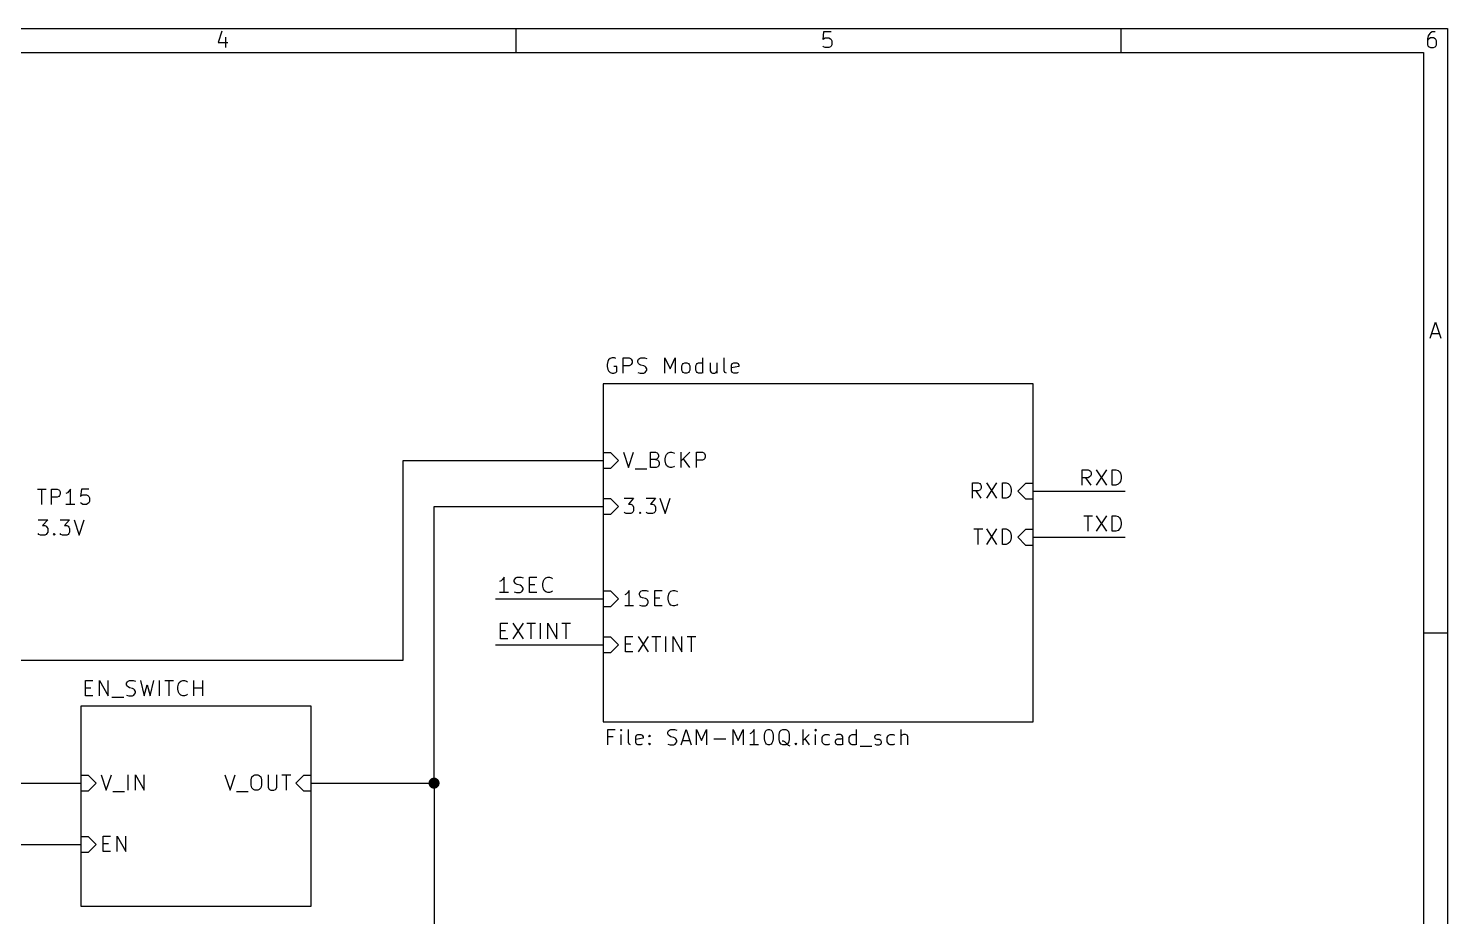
# Model space of a CAD drawing. Extents: x 0.4 to 11.3, y -7.9 to -0.4.
# Drawn here: x 6.68 to 11.299, y -3.284 to -0.394 of the extents above; entities that cross this region are included whole.
import ezdxf

# ---------------------------------------------------------------- set-up
doc = ezdxf.new("R2010")
doc.units = 0
doc.header["$MEASUREMENT"] = 0
for name, color, linetype in [('BROWN2', 54, 'CONTINUOUS'), ('CYAN2', 4, 'CONTINUOUS'), ('GRAY1', 251, 'CONTINUOUS'), ('GREEN3', 91, 'CONTINUOUS'), ('LYELLOW', 51, 'CONTINUOUS'), ('RED2', 1, 'CONTINUOUS')]:
    doc.layers.add(name, color=color, linetype=linetype)

msp = doc.modelspace()

# ---------------------------------------------------------------- linework, layer by layer
at = {"layer": 'BROWN2', "linetype": 'CONTINUOUS'}
for p, q in [((8.566, -2.7251), (8.566, -2.6751)), ((8.566, -2.6751), (8.5898, -2.6751)), ((8.6089, -2.6751), (8.6065, -2.6774)), ((8.6065, -2.6774), (8.6089, -2.6798)), ((8.6113, -2.6774), (8.6089, -2.6751)), ((8.6089, -2.6751), (8.6089, -2.6798)), ((8.6089, -2.6798), (8.6113, -2.6774)), ((8.6327, -2.7179), (8.6327, -2.6751)), ((8.7636, -2.6798), (8.766, -2.6774)), ((8.766, -2.6774), (8.7708, -2.6751)), ((8.7708, -2.6751), (8.7827, -2.6751)), ((8.7827, -2.6751), (8.7898, -2.6774)), ((8.8041, -2.7251), (8.8208, -2.6751)), ((8.8208, -2.6751), (8.8374, -2.7251)), ((8.8541, -2.7251), (8.8541, -2.6751)), ((8.8541, -2.6751), (8.8708, -2.7108)), ((8.8708, -2.7108), (8.8874, -2.6751)), ((8.8874, -2.6751), (8.8874, -2.7251)), ((8.9732, -2.7251), (8.9732, -2.6751)), ((8.9732, -2.6751), (8.9898, -2.7108)), ((8.9898, -2.7108), (9.0065, -2.6751)), ((9.0065, -2.6751), (9.0065, -2.7251)), ((9.0422, -2.6751), (9.0374, -2.6822)), ((9.0422, -2.7251), (9.0422, -2.6751)), ((9.0803, -2.6798), (9.0827, -2.6774)), ((9.0827, -2.6774), (9.0874, -2.6751)), ((9.0874, -2.6751), (9.0922, -2.6751)), ((9.0922, -2.6751), (9.097, -2.6774)), ((9.097, -2.6774), (9.0993, -2.6798)), ((9.1255, -2.6822), (9.1303, -2.6774)), ((9.1303, -2.6774), (9.1351, -2.6751)), ((9.1351, -2.6751), (9.1446, -2.6751)), ((9.1446, -2.6751), (9.1493, -2.6774)), ((9.1493, -2.6774), (9.1541, -2.6822)), ((9.2017, -2.7251), (9.2017, -2.6751)), ((9.2422, -2.6751), (9.2398, -2.6774)), ((9.2398, -2.6774), (9.2422, -2.6798)), ((9.2446, -2.6774), (9.2422, -2.6751)), ((9.2422, -2.6751), (9.2422, -2.6798)), ((9.2422, -2.6798), (9.2446, -2.6774)), ((9.3755, -2.7251), (9.3755, -2.6751)), ((9.5208, -2.7251), (9.5208, -2.6751)), ((8.5827, -2.6989), (8.566, -2.6989)), ((8.6089, -2.7251), (8.6089, -2.6917)), ((8.6351, -2.7227), (8.6327, -2.7179)), ((8.6398, -2.7251), (8.6351, -2.7227)), ((8.6565, -2.6989), (8.6589, -2.6941)), ((8.6565, -2.7179), (8.6565, -2.6989)), ((8.6803, -2.7036), (8.6565, -2.7084)), ((8.6589, -2.7227), (8.6565, -2.7179)), ((8.6589, -2.6941), (8.6636, -2.6917)), ((8.6636, -2.7251), (8.6589, -2.7227)), ((8.6636, -2.6917), (8.6732, -2.6917)), ((8.6732, -2.7251), (8.6636, -2.7251)), ((8.6732, -2.6917), (8.6779, -2.6941)), ((8.6779, -2.7227), (8.6732, -2.7251)), ((8.6779, -2.6941), (8.6803, -2.6989)), ((8.6803, -2.6989), (8.6803, -2.7036)), ((8.6994, -2.6965), (8.7017, -2.6941)), ((8.7017, -2.6989), (8.6994, -2.6965)), ((8.6994, -2.7227), (8.7017, -2.7203)), ((8.7017, -2.7251), (8.6994, -2.7227)), ((8.7017, -2.6941), (8.7041, -2.6965)), ((8.7017, -2.6941), (8.7017, -2.6989)), ((8.7041, -2.6965), (8.7017, -2.6989)), ((8.7017, -2.7203), (8.7041, -2.7227)), ((8.7017, -2.7203), (8.7017, -2.7251)), ((8.7041, -2.7227), (8.7017, -2.7251)), ((8.7613, -2.6846), (8.7636, -2.6798)), ((8.7613, -2.6894), (8.7613, -2.6846)), ((8.7636, -2.6941), (8.7613, -2.6894)), ((8.7613, -2.7227), (8.7684, -2.7251)), ((8.766, -2.6965), (8.7636, -2.6941)), ((8.7708, -2.6989), (8.766, -2.6965)), ((8.7684, -2.7251), (8.7803, -2.7251)), ((8.7803, -2.7013), (8.7708, -2.6989)), ((8.7851, -2.7036), (8.7803, -2.7013)), ((8.7803, -2.7251), (8.7851, -2.7227)), ((8.7874, -2.706), (8.7851, -2.7036)), ((8.7851, -2.7227), (8.7874, -2.7203)), ((8.7898, -2.7108), (8.7874, -2.706)), ((8.7874, -2.7203), (8.7898, -2.7155)), ((8.7898, -2.7155), (8.7898, -2.7108)), ((8.8089, -2.7108), (8.8327, -2.7108)), ((8.9113, -2.706), (8.9494, -2.706)), ((9.0327, -2.687), (9.0279, -2.6894)), ((9.0565, -2.7251), (9.0279, -2.7251)), ((9.0374, -2.6822), (9.0327, -2.687)), ((9.0755, -2.6941), (9.0779, -2.6846)), ((9.0755, -2.706), (9.0755, -2.6941)), ((9.0779, -2.7155), (9.0755, -2.706)), ((9.0779, -2.6846), (9.0803, -2.6798)), ((9.0803, -2.7203), (9.0779, -2.7155)), ((9.0827, -2.7227), (9.0803, -2.7203)), ((9.0874, -2.7251), (9.0827, -2.7227)), ((9.0922, -2.7251), (9.0874, -2.7251)), ((9.097, -2.7227), (9.0922, -2.7251)), ((9.0993, -2.7203), (9.097, -2.7227)), ((9.0993, -2.6798), (9.1017, -2.6846)), ((9.1017, -2.7155), (9.0993, -2.7203)), ((9.1017, -2.6846), (9.1041, -2.6941)), ((9.1041, -2.706), (9.1017, -2.7155)), ((9.1041, -2.6941), (9.1041, -2.706)), ((9.1232, -2.6917), (9.1255, -2.6822)), ((9.1232, -2.7084), (9.1232, -2.6917)), ((9.1255, -2.7179), (9.1232, -2.7084)), ((9.1303, -2.7227), (9.1255, -2.7179)), ((9.1351, -2.7251), (9.1303, -2.7227)), ((9.1374, -2.7132), (9.1327, -2.7132)), ((9.1446, -2.7251), (9.1351, -2.7251)), ((9.1422, -2.7155), (9.1374, -2.7132)), ((9.1493, -2.7227), (9.1422, -2.7155)), ((9.1493, -2.7227), (9.1446, -2.7251)), ((9.1541, -2.7179), (9.1493, -2.7227)), ((9.1541, -2.7274), (9.1493, -2.7227)), ((9.1541, -2.6822), (9.1565, -2.6917)), ((9.1565, -2.7084), (9.1541, -2.7179)), ((9.1565, -2.6917), (9.1565, -2.7084)), ((9.1755, -2.7227), (9.1779, -2.7203)), ((9.1779, -2.7251), (9.1755, -2.7227)), ((9.1779, -2.7203), (9.1803, -2.7227)), ((9.1779, -2.7203), (9.1779, -2.7251)), ((9.1803, -2.7227), (9.1779, -2.7251)), ((9.2208, -2.6917), (9.2017, -2.7108)), ((9.2065, -2.706), (9.2208, -2.7251)), ((9.2422, -2.7251), (9.2422, -2.6917)), ((9.2636, -2.7013), (9.266, -2.6965)), ((9.2636, -2.7155), (9.2636, -2.7013)), ((9.266, -2.7203), (9.2636, -2.7155)), ((9.266, -2.6965), (9.2684, -2.6941)), ((9.2684, -2.7227), (9.266, -2.7203)), ((9.2684, -2.6941), (9.2732, -2.6917)), ((9.2732, -2.7251), (9.2684, -2.7227)), ((9.2732, -2.6917), (9.2827, -2.6917)), ((9.2827, -2.7251), (9.2732, -2.7251)), ((9.2827, -2.6917), (9.2874, -2.6941)), ((9.2874, -2.7227), (9.2827, -2.7251)), ((9.3065, -2.7132), (9.3089, -2.7084)), ((9.3065, -2.7179), (9.3065, -2.7132)), ((9.3089, -2.7227), (9.3065, -2.7179)), ((9.3136, -2.6917), (9.3089, -2.6941)), ((9.3089, -2.7084), (9.3136, -2.706)), ((9.3136, -2.7251), (9.3089, -2.7227)), ((9.3232, -2.6917), (9.3136, -2.6917)), ((9.3136, -2.706), (9.3255, -2.706)), ((9.3255, -2.7251), (9.3136, -2.7251)), ((9.3279, -2.6941), (9.3232, -2.6917)), ((9.3255, -2.706), (9.3303, -2.7036)), ((9.3303, -2.7227), (9.3255, -2.7251)), ((9.3303, -2.6989), (9.3279, -2.6941)), ((9.3303, -2.7251), (9.3303, -2.6989)), ((9.3517, -2.7013), (9.3541, -2.6965)), ((9.3517, -2.7155), (9.3517, -2.7013)), ((9.3541, -2.7203), (9.3517, -2.7155)), ((9.3541, -2.6965), (9.3565, -2.6941)), ((9.3565, -2.7227), (9.3541, -2.7203)), ((9.3565, -2.6941), (9.3613, -2.6917)), ((9.3613, -2.7251), (9.3565, -2.7227)), ((9.3613, -2.6917), (9.3708, -2.6917)), ((9.3708, -2.7251), (9.3613, -2.7251)), ((9.3708, -2.6917), (9.3755, -2.6941)), ((9.3755, -2.7227), (9.3708, -2.7251)), ((9.4351, -2.6989), (9.4374, -2.6941)), ((9.4351, -2.7013), (9.4351, -2.6989)), ((9.4374, -2.706), (9.4351, -2.7013)), ((9.4351, -2.7227), (9.4398, -2.7251)), ((9.4374, -2.6941), (9.4422, -2.6917)), ((9.4422, -2.7084), (9.4374, -2.706)), ((9.4398, -2.7251), (9.4493, -2.7251)), ((9.4422, -2.6917), (9.4493, -2.6917)), ((9.4493, -2.7084), (9.4422, -2.7084)), ((9.4493, -2.6917), (9.4541, -2.6941)), ((9.4541, -2.7108), (9.4493, -2.7084)), ((9.4493, -2.7251), (9.4541, -2.7227)), ((9.4565, -2.7155), (9.4541, -2.7108)), ((9.4541, -2.7227), (9.4565, -2.7179)), ((9.4565, -2.7179), (9.4565, -2.7155)), ((9.4755, -2.7013), (9.4779, -2.6965)), ((9.4755, -2.7155), (9.4755, -2.7013)), ((9.4779, -2.7203), (9.4755, -2.7155)), ((9.4779, -2.6965), (9.4803, -2.6941)), ((9.4803, -2.7227), (9.4779, -2.7203)), ((9.4803, -2.6941), (9.4851, -2.6917)), ((9.4851, -2.7251), (9.4803, -2.7227)), ((9.4851, -2.6917), (9.4946, -2.6917)), ((9.4946, -2.7251), (9.4851, -2.7251)), ((9.4946, -2.6917), (9.4993, -2.6941)), ((9.4993, -2.7227), (9.4946, -2.7251)), ((9.5232, -2.6941), (9.5208, -2.6965)), ((9.5279, -2.6917), (9.5232, -2.6941)), ((9.5351, -2.6917), (9.5279, -2.6917)), ((9.5398, -2.6941), (9.5351, -2.6917)), ((9.5422, -2.6989), (9.5398, -2.6941)), ((9.5422, -2.7251), (9.5422, -2.6989)), ((9.1589, -2.7298), (9.1541, -2.7274)), ((9.3874, -2.7298), (9.4255, -2.7298))]:
    msp.add_line(p, q, dxfattribs=at)
at = {"layer": 'CYAN2', "linetype": 'CONTINUOUS'}
for p, q in [((8.566, -1.4774), (8.5636, -1.487)), ((8.5684, -1.4727), (8.566, -1.4774)), ((8.5732, -1.4679), (8.5684, -1.4727)), ((8.5803, -1.4655), (8.5732, -1.4679)), ((8.5874, -1.4655), (8.5803, -1.4655)), ((8.5922, -1.4679), (8.5874, -1.4655)), ((8.616, -1.5155), (8.616, -1.4655)), ((8.616, -1.4655), (8.6351, -1.4655)), ((8.6351, -1.4655), (8.6398, -1.4679)), ((8.6398, -1.4679), (8.6422, -1.4703)), ((8.6422, -1.4703), (8.6446, -1.4751)), ((8.6446, -1.4751), (8.6446, -1.4822)), ((8.6636, -1.4751), (8.666, -1.4703)), ((8.6636, -1.4798), (8.6636, -1.4751)), ((8.666, -1.4703), (8.6684, -1.4679)), ((8.6684, -1.4679), (8.6732, -1.4655)), ((8.6732, -1.4655), (8.6851, -1.4655)), ((8.6851, -1.4655), (8.6922, -1.4679)), ((8.7517, -1.5155), (8.7517, -1.4655)), ((8.7517, -1.4655), (8.7684, -1.5013)), ((8.7684, -1.5013), (8.7851, -1.4655)), ((8.7851, -1.4655), (8.7851, -1.5155)), ((8.8755, -1.5155), (8.8755, -1.4655)), ((8.9446, -1.5084), (8.9446, -1.4655)), ((8.5636, -1.487), (8.5636, -1.4941)), ((8.5636, -1.4941), (8.566, -1.5036)), ((8.566, -1.5036), (8.5684, -1.5084)), ((8.5684, -1.5084), (8.5732, -1.5132)), ((8.5732, -1.5132), (8.5803, -1.5155)), ((8.5803, -1.5155), (8.5851, -1.5155)), ((8.5946, -1.4941), (8.5851, -1.4941)), ((8.5851, -1.5155), (8.5922, -1.5132)), ((8.5922, -1.5132), (8.5946, -1.5108)), ((8.5946, -1.5108), (8.5946, -1.4941)), ((8.6351, -1.4917), (8.616, -1.4917)), ((8.6398, -1.4893), (8.6351, -1.4917)), ((8.6422, -1.487), (8.6398, -1.4893)), ((8.6446, -1.4822), (8.6422, -1.487)), ((8.666, -1.4846), (8.6636, -1.4798)), ((8.6636, -1.5132), (8.6708, -1.5155)), ((8.6684, -1.487), (8.666, -1.4846)), ((8.6732, -1.4893), (8.6684, -1.487)), ((8.6708, -1.5155), (8.6827, -1.5155)), ((8.6827, -1.4917), (8.6732, -1.4893)), ((8.6874, -1.4941), (8.6827, -1.4917)), ((8.6827, -1.5155), (8.6874, -1.5132)), ((8.6898, -1.4965), (8.6874, -1.4941)), ((8.6874, -1.5132), (8.6898, -1.5108)), ((8.6922, -1.5013), (8.6898, -1.4965)), ((8.6898, -1.5108), (8.6922, -1.506)), ((8.6922, -1.506), (8.6922, -1.5013)), ((8.8065, -1.4917), (8.8089, -1.487)), ((8.8065, -1.506), (8.8065, -1.4917)), ((8.8089, -1.5108), (8.8065, -1.506)), ((8.8089, -1.487), (8.8112, -1.4846)), ((8.8112, -1.5132), (8.8089, -1.5108)), ((8.8112, -1.4846), (8.816, -1.4822)), ((8.816, -1.5155), (8.8112, -1.5132)), ((8.816, -1.4822), (8.8232, -1.4822)), ((8.8232, -1.5155), (8.816, -1.5155)), ((8.8232, -1.4822), (8.8279, -1.4846)), ((8.8279, -1.5132), (8.8232, -1.5155)), ((8.8279, -1.4846), (8.8303, -1.487)), ((8.8303, -1.5108), (8.8279, -1.5132)), ((8.8303, -1.487), (8.8327, -1.4917)), ((8.8327, -1.506), (8.8303, -1.5108)), ((8.8327, -1.4917), (8.8327, -1.506)), ((8.8517, -1.4917), (8.8541, -1.487)), ((8.8517, -1.506), (8.8517, -1.4917)), ((8.8541, -1.5108), (8.8517, -1.506)), ((8.8541, -1.487), (8.8565, -1.4846)), ((8.8565, -1.5132), (8.8541, -1.5108)), ((8.8565, -1.4846), (8.8612, -1.4822)), ((8.8612, -1.5155), (8.8565, -1.5132)), ((8.8612, -1.4822), (8.8708, -1.4822)), ((8.8708, -1.5155), (8.8612, -1.5155)), ((8.8708, -1.4822), (8.8755, -1.4846)), ((8.8755, -1.5132), (8.8708, -1.5155)), ((8.8993, -1.4822), (8.8993, -1.5084)), ((8.8993, -1.5084), (8.9017, -1.5132)), ((8.9017, -1.5132), (8.9065, -1.5155)), ((8.9065, -1.5155), (8.9136, -1.5155)), ((8.9136, -1.5155), (8.9184, -1.5132)), ((8.9184, -1.5132), (8.9208, -1.5108)), ((8.9208, -1.4822), (8.9208, -1.5155)), ((8.947, -1.5132), (8.9446, -1.5084)), ((8.9517, -1.5155), (8.947, -1.5132)), ((8.9684, -1.4893), (8.9708, -1.4846)), ((8.9684, -1.5084), (8.9684, -1.4893)), ((8.9922, -1.4941), (8.9684, -1.4989)), ((8.9708, -1.5132), (8.9684, -1.5084)), ((8.9708, -1.4846), (8.9755, -1.4822)), ((8.9755, -1.5155), (8.9708, -1.5132)), ((8.9755, -1.4822), (8.9851, -1.4822)), ((8.9851, -1.5155), (8.9755, -1.5155)), ((8.9851, -1.4822), (8.9898, -1.4846)), ((8.9898, -1.5132), (8.9851, -1.5155)), ((8.9898, -1.4846), (8.9922, -1.4893)), ((8.9922, -1.4893), (8.9922, -1.4941)), ((8.575, -1.775), (8.55, -1.775)), ((8.55, -1.775), (8.55, -1.825)), ((8.6, -1.8), (8.575, -1.775)), ((8.575, -1.825), (8.6, -1.8)), ((8.6164, -1.7728), (8.633, -1.8228)), ((8.633, -1.8228), (8.6497, -1.7728)), ((8.7045, -1.8228), (8.7045, -1.7728)), ((8.7045, -1.7728), (8.7211, -1.7728)), ((8.7211, -1.7966), (8.7045, -1.7966)), ((8.7211, -1.7728), (8.7259, -1.7752)), ((8.7259, -1.7942), (8.7211, -1.7966)), ((8.7211, -1.7966), (8.7283, -1.799)), ((8.7259, -1.7752), (8.7283, -1.7776)), ((8.7283, -1.7919), (8.7259, -1.7942)), ((8.7283, -1.7776), (8.7307, -1.7823)), ((8.7307, -1.7871), (8.7283, -1.7919)), ((8.7283, -1.799), (8.7307, -1.8014)), ((8.7307, -1.7823), (8.7307, -1.7871)), ((8.7307, -1.8014), (8.733, -1.8061)), ((8.7521, -1.7942), (8.7545, -1.7847)), ((8.7521, -1.8014), (8.7521, -1.7942)), ((8.7545, -1.8109), (8.7521, -1.8014)), ((8.7545, -1.7847), (8.7568, -1.7799)), ((8.7568, -1.7799), (8.7616, -1.7752)), ((8.7616, -1.7752), (8.7688, -1.7728)), ((8.7688, -1.7728), (8.7735, -1.7728)), ((8.7735, -1.7728), (8.7807, -1.7752)), ((8.7807, -1.7752), (8.783, -1.7776)), ((8.8045, -1.8228), (8.8045, -1.7728)), ((8.833, -1.7728), (8.8045, -1.8014)), ((8.833, -1.8228), (8.8116, -1.7942)), ((8.8545, -1.8228), (8.8545, -1.7728)), ((8.8545, -1.7728), (8.8735, -1.7728)), ((8.8735, -1.799), (8.8545, -1.799)), ((8.8735, -1.7728), (8.8783, -1.7752)), ((8.8783, -1.7966), (8.8735, -1.799)), ((8.8783, -1.7752), (8.8807, -1.7776)), ((8.8807, -1.7942), (8.8783, -1.7966)), ((8.8807, -1.7776), (8.883, -1.7823)), ((8.883, -1.7895), (8.8807, -1.7942)), ((8.883, -1.7823), (8.883, -1.7895)), ((8.55, -1.825), (8.575, -1.825)), ((8.6545, -1.8276), (8.6926, -1.8276)), ((8.7235, -1.8228), (8.7045, -1.8228)), ((8.7283, -1.8204), (8.7235, -1.8228)), ((8.7307, -1.818), (8.7283, -1.8204)), ((8.733, -1.8133), (8.7307, -1.818)), ((8.733, -1.8061), (8.733, -1.8133)), ((8.7568, -1.8157), (8.7545, -1.8109)), ((8.7616, -1.8204), (8.7568, -1.8157)), ((8.7688, -1.8228), (8.7616, -1.8204)), ((8.7735, -1.8228), (8.7688, -1.8228)), ((8.7807, -1.8204), (8.7735, -1.8228)), ((8.783, -1.818), (8.7807, -1.8204)), ((6.7091, -1.8928), (6.7377, -1.8928)), ((6.7234, -1.9428), (6.7234, -1.8928)), ((6.7544, -1.9428), (6.7544, -1.8928)), ((6.7544, -1.8928), (6.7734, -1.8928)), ((6.7734, -1.8928), (6.7782, -1.8952)), ((6.8163, -1.8928), (6.8115, -1.8999)), ((6.8163, -1.9428), (6.8163, -1.8928)), ((6.852, -1.8928), (6.8496, -1.9166)), ((6.8758, -1.8928), (6.852, -1.8928)), ((9.7527, -1.9228), (9.7527, -1.8728)), ((9.7527, -1.8728), (9.7717, -1.8728)), ((9.7717, -1.8728), (9.7765, -1.8752)), ((9.7765, -1.8752), (9.7789, -1.8776)), ((9.7789, -1.8776), (9.7812, -1.8823)), ((9.7812, -1.8895), (9.7789, -1.8942)), ((9.7812, -1.8823), (9.7812, -1.8895)), ((9.7979, -1.8728), (9.8312, -1.9228)), ((9.8312, -1.8728), (9.7979, -1.9228)), ((9.8503, -1.9228), (9.8503, -1.8728)), ((9.8503, -1.8728), (9.8622, -1.8728)), ((9.8622, -1.8728), (9.8693, -1.8752)), ((9.8693, -1.8752), (9.8741, -1.8799)), ((9.8741, -1.8799), (9.8765, -1.8847)), ((9.8765, -1.8847), (9.8789, -1.8942)), ((9.925, -1.875), (9.9, -1.9)), ((9.95, -1.875), (9.925, -1.875)), ((9.95, -1.925), (9.95, -1.875)), ((6.7734, -1.919), (6.7544, -1.919)), ((6.7782, -1.9166), (6.7734, -1.919)), ((6.7782, -1.8952), (6.7806, -1.8976)), ((6.7806, -1.9142), (6.7782, -1.9166)), ((6.7806, -1.8976), (6.7829, -1.9023)), ((6.7829, -1.9095), (6.7806, -1.9142)), ((6.7829, -1.9023), (6.7829, -1.9095)), ((6.8068, -1.9047), (6.802, -1.9071)), ((6.8115, -1.8999), (6.8068, -1.9047)), ((6.8496, -1.9166), (6.852, -1.9142)), ((6.852, -1.9404), (6.8496, -1.938)), ((6.852, -1.9142), (6.8568, -1.9118)), ((6.8568, -1.9118), (6.8687, -1.9118)), ((6.8687, -1.9118), (6.8734, -1.9142)), ((6.8734, -1.9142), (6.8758, -1.9166)), ((6.8758, -1.938), (6.8734, -1.9404)), ((6.8758, -1.9166), (6.8782, -1.9214)), ((6.8782, -1.9333), (6.8758, -1.938)), ((6.8782, -1.9214), (6.8782, -1.9333)), ((8.575, -1.925), (8.55, -1.925)), ((8.55, -1.925), (8.55, -1.975)), ((8.6, -1.95), (8.575, -1.925)), ((8.6188, -1.9228), (8.6497, -1.9228)), ((8.6497, -1.9228), (8.633, -1.9419)), ((8.6902, -1.9228), (8.7211, -1.9228)), ((8.7211, -1.9228), (8.7045, -1.9419)), ((8.7354, -1.9228), (8.7521, -1.9728)), ((8.7521, -1.9728), (8.7688, -1.9228)), ((9.7717, -1.899), (9.7527, -1.899)), ((9.7812, -1.9228), (9.7646, -1.899)), ((9.7765, -1.8966), (9.7717, -1.899)), ((9.7789, -1.8942), (9.7765, -1.8966)), ((9.8622, -1.9228), (9.8503, -1.9228)), ((9.8693, -1.9204), (9.8622, -1.9228)), ((9.8741, -1.9157), (9.8693, -1.9204)), ((9.8765, -1.9109), (9.8741, -1.9157)), ((9.8789, -1.9014), (9.8765, -1.9109)), ((9.8789, -1.8942), (9.8789, -1.9014)), ((9.9, -1.9), (9.925, -1.925)), ((9.925, -1.925), (9.95, -1.925)), ((6.8306, -1.9428), (6.802, -1.9428)), ((6.8568, -1.9428), (6.852, -1.9404)), ((6.8687, -1.9428), (6.8568, -1.9428)), ((6.8734, -1.9404), (6.8687, -1.9428)), ((8.55, -1.975), (8.575, -1.975)), ((8.575, -1.975), (8.6, -1.95)), ((8.6211, -1.9704), (8.6188, -1.968)), ((8.6259, -1.9728), (8.6211, -1.9704)), ((8.6402, -1.9728), (8.6259, -1.9728)), ((8.633, -1.9419), (8.6402, -1.9419)), ((8.6402, -1.9419), (8.6449, -1.9442)), ((8.6449, -1.9704), (8.6402, -1.9728)), ((8.6449, -1.9442), (8.6473, -1.9466)), ((8.6473, -1.968), (8.6449, -1.9704)), ((8.6473, -1.9466), (8.6497, -1.9514)), ((8.6497, -1.9633), (8.6473, -1.968)), ((8.6497, -1.9514), (8.6497, -1.9633)), ((8.6688, -1.9704), (8.6711, -1.968)), ((8.6711, -1.9728), (8.6688, -1.9704)), ((8.6711, -1.968), (8.6735, -1.9704)), ((8.6711, -1.968), (8.6711, -1.9728)), ((8.6735, -1.9704), (8.6711, -1.9728)), ((8.6926, -1.9704), (8.6902, -1.968)), ((8.6973, -1.9728), (8.6926, -1.9704)), ((8.7116, -1.9728), (8.6973, -1.9728)), ((8.7045, -1.9419), (8.7116, -1.9419)), ((8.7116, -1.9419), (8.7164, -1.9442)), ((8.7164, -1.9704), (8.7116, -1.9728)), ((8.7164, -1.9442), (8.7188, -1.9466)), ((8.7188, -1.968), (8.7164, -1.9704)), ((8.7188, -1.9466), (8.7211, -1.9514)), ((8.7211, -1.9633), (8.7188, -1.968)), ((8.7211, -1.9514), (8.7211, -1.9633)), ((6.7115, -1.9928), (6.7425, -1.9928)), ((6.7425, -1.9928), (6.7258, -2.0118)), ((6.7258, -2.0118), (6.7329, -2.0118)), ((6.7329, -2.0118), (6.7377, -2.0142)), ((6.7377, -2.0142), (6.7401, -2.0166)), ((6.7401, -2.0166), (6.7425, -2.0214)), ((6.7425, -2.0214), (6.7425, -2.0333)), ((6.7829, -1.9928), (6.8139, -1.9928)), ((6.8139, -1.9928), (6.7972, -2.0118)), ((6.7972, -2.0118), (6.8044, -2.0118)), ((6.8044, -2.0118), (6.8091, -2.0142)), ((6.8091, -2.0142), (6.8115, -2.0166)), ((6.8115, -2.0166), (6.8139, -2.0214)), ((6.8139, -2.0214), (6.8139, -2.0333)), ((6.8282, -1.9928), (6.8449, -2.0428)), ((6.8449, -2.0428), (6.8615, -1.9928)), ((9.7574, -2.0228), (9.786, -2.0228)), ((9.7717, -2.0728), (9.7717, -2.0228)), ((9.7979, -2.0228), (9.8312, -2.0728)), ((9.8312, -2.0228), (9.7979, -2.0728)), ((9.8503, -2.0728), (9.8503, -2.0228)), ((9.8503, -2.0228), (9.8622, -2.0228)), ((9.8622, -2.0228), (9.8693, -2.0252)), ((9.8693, -2.0252), (9.8741, -2.0299)), ((9.8741, -2.0299), (9.8765, -2.0347)), ((9.925, -2.025), (9.9, -2.05)), ((9.95, -2.025), (9.925, -2.025)), ((9.95, -2.075), (9.95, -2.025)), ((6.7139, -2.0404), (6.7115, -2.038)), ((6.7187, -2.0428), (6.7139, -2.0404)), ((6.7329, -2.0428), (6.7187, -2.0428)), ((6.7377, -2.0404), (6.7329, -2.0428)), ((6.7401, -2.038), (6.7377, -2.0404)), ((6.7425, -2.0333), (6.7401, -2.038)), ((6.7615, -2.0404), (6.7639, -2.038)), ((6.7639, -2.0428), (6.7615, -2.0404)), ((6.7639, -2.038), (6.7663, -2.0404)), ((6.7639, -2.038), (6.7639, -2.0428)), ((6.7663, -2.0404), (6.7639, -2.0428)), ((6.7853, -2.0404), (6.7829, -2.038)), ((6.7901, -2.0428), (6.7853, -2.0404)), ((6.8044, -2.0428), (6.7901, -2.0428)), ((6.8091, -2.0404), (6.8044, -2.0428)), ((6.8115, -2.038), (6.8091, -2.0404)), ((6.8139, -2.0333), (6.8115, -2.038)), ((9.8622, -2.0728), (9.8503, -2.0728)), ((9.8693, -2.0704), (9.8622, -2.0728)), ((9.8741, -2.0657), (9.8693, -2.0704)), ((9.8765, -2.0609), (9.8741, -2.0657)), ((9.8765, -2.0347), (9.8789, -2.0442)), ((9.8789, -2.0514), (9.8765, -2.0609)), ((9.8789, -2.0442), (9.8789, -2.0514)), ((9.9, -2.05), (9.925, -2.075)), ((9.925, -2.075), (9.95, -2.075)), ((8.575, -2.225), (8.55, -2.225)), ((8.55, -2.225), (8.55, -2.275)), ((8.6, -2.25), (8.575, -2.225)), ((8.575, -2.275), (8.6, -2.25)), ((8.6259, -2.2347), (8.6211, -2.2371)), ((8.6307, -2.2299), (8.6259, -2.2347)), ((8.6354, -2.2228), (8.6307, -2.2299)), ((8.6354, -2.2728), (8.6354, -2.2228)), ((8.6688, -2.2323), (8.6711, -2.2276)), ((8.6688, -2.2371), (8.6688, -2.2323)), ((8.6711, -2.2419), (8.6688, -2.2371)), ((8.6711, -2.2276), (8.6735, -2.2252)), ((8.6735, -2.2442), (8.6711, -2.2419)), ((8.6735, -2.2252), (8.6783, -2.2228)), ((8.6783, -2.2466), (8.6735, -2.2442)), ((8.6783, -2.2228), (8.6902, -2.2228)), ((8.6878, -2.249), (8.6783, -2.2466)), ((8.6926, -2.2514), (8.6878, -2.249)), ((8.6902, -2.2228), (8.6973, -2.2252)), ((8.6949, -2.2538), (8.6926, -2.2514)), ((8.6973, -2.2585), (8.6949, -2.2538)), ((8.6949, -2.268), (8.6973, -2.2633)), ((8.6973, -2.2633), (8.6973, -2.2585)), ((8.7187, -2.2728), (8.7187, -2.2228)), ((8.7187, -2.2228), (8.7426, -2.2228)), ((8.7187, -2.2466), (8.7354, -2.2466)), ((8.7616, -2.2442), (8.764, -2.2347)), ((8.7616, -2.2514), (8.7616, -2.2442)), ((8.764, -2.2609), (8.7616, -2.2514)), ((8.764, -2.2347), (8.7664, -2.2299)), ((8.7664, -2.2657), (8.764, -2.2609)), ((8.7664, -2.2299), (8.7711, -2.2252)), ((8.7711, -2.2252), (8.7783, -2.2228)), ((8.7783, -2.2228), (8.783, -2.2228)), ((8.783, -2.2228), (8.7902, -2.2252)), ((8.7902, -2.2252), (8.7926, -2.2276)), ((8.55, -2.275), (8.575, -2.275)), ((8.6497, -2.2728), (8.6211, -2.2728)), ((8.6688, -2.2704), (8.6759, -2.2728)), ((8.6759, -2.2728), (8.6878, -2.2728)), ((8.6878, -2.2728), (8.6926, -2.2704)), ((8.6926, -2.2704), (8.6949, -2.268)), ((8.7426, -2.2728), (8.7187, -2.2728)), ((8.7711, -2.2704), (8.7664, -2.2657)), ((8.7783, -2.2728), (8.7711, -2.2704)), ((8.783, -2.2728), (8.7783, -2.2728)), ((8.7902, -2.2704), (8.783, -2.2728)), ((8.7926, -2.268), (8.7902, -2.2704)), ((8.575, -2.375), (8.55, -2.375)), ((8.55, -2.375), (8.55, -2.425)), ((8.6, -2.4), (8.575, -2.375)), ((8.575, -2.425), (8.6, -2.4)), ((8.6235, -2.4228), (8.6235, -2.3728)), ((8.6235, -2.3728), (8.6473, -2.3728)), ((8.6235, -2.3966), (8.6402, -2.3966)), ((8.664, -2.3728), (8.6973, -2.4228)), ((8.6973, -2.3728), (8.664, -2.4228)), ((8.7092, -2.3728), (8.7378, -2.3728)), ((8.7235, -2.4228), (8.7235, -2.3728)), ((8.7545, -2.4228), (8.7545, -2.3728)), ((8.7783, -2.4228), (8.7783, -2.3728)), ((8.7783, -2.3728), (8.8068, -2.4228)), ((8.8068, -2.4228), (8.8068, -2.3728)), ((8.8235, -2.3728), (8.8521, -2.3728)), ((8.8378, -2.4228), (8.8378, -2.3728)), ((8.55, -2.425), (8.575, -2.425)), ((8.6473, -2.4228), (8.6235, -2.4228)), ((6.866, -2.5655), (6.866, -2.5155)), ((6.866, -2.5155), (6.8898, -2.5155)), ((6.866, -2.5393), (6.8827, -2.5393)), ((6.9112, -2.5655), (6.9112, -2.5155)), ((6.9112, -2.5155), (6.9398, -2.5655)), ((6.9398, -2.5655), (6.9398, -2.5155)), ((6.9993, -2.5251), (7.0017, -2.5203)), ((6.9993, -2.5298), (6.9993, -2.5251)), ((7.0017, -2.5346), (6.9993, -2.5298)), ((7.0017, -2.5203), (7.0041, -2.5179)), ((7.0041, -2.537), (7.0017, -2.5346)), ((7.0041, -2.5179), (7.0089, -2.5155)), ((7.0089, -2.5393), (7.0041, -2.537)), ((7.0089, -2.5155), (7.0208, -2.5155)), ((7.0184, -2.5417), (7.0089, -2.5393)), ((7.0208, -2.5155), (7.0279, -2.5179)), ((7.0446, -2.5155), (7.0565, -2.5655)), ((7.0565, -2.5655), (7.066, -2.5298)), ((7.066, -2.5298), (7.0755, -2.5655)), ((7.0755, -2.5655), (7.0874, -2.5155)), ((7.1065, -2.5655), (7.1065, -2.5155)), ((7.1232, -2.5155), (7.1517, -2.5155)), ((7.1374, -2.5655), (7.1374, -2.5155)), ((7.166, -2.537), (7.1684, -2.5274)), ((7.166, -2.5441), (7.166, -2.537)), ((7.1684, -2.5274), (7.1708, -2.5227)), ((7.1708, -2.5227), (7.1755, -2.5179)), ((7.1755, -2.5179), (7.1827, -2.5155)), ((7.1827, -2.5155), (7.1874, -2.5155)), ((7.1874, -2.5155), (7.1946, -2.5179)), ((7.1946, -2.5179), (7.197, -2.5203)), ((7.2184, -2.5655), (7.2184, -2.5155)), ((7.2184, -2.5393), (7.247, -2.5393)), ((7.247, -2.5655), (7.247, -2.5155)), ((6.8898, -2.5655), (6.866, -2.5655)), ((6.9517, -2.5703), (6.9898, -2.5703)), ((6.9993, -2.5632), (7.0065, -2.5655)), ((7.0065, -2.5655), (7.0184, -2.5655)), ((7.0232, -2.5441), (7.0184, -2.5417)), ((7.0184, -2.5655), (7.0232, -2.5632)), ((7.0255, -2.5465), (7.0232, -2.5441)), ((7.0232, -2.5632), (7.0255, -2.5608)), ((7.0279, -2.5513), (7.0255, -2.5465)), ((7.0255, -2.5608), (7.0279, -2.556)), ((7.0279, -2.556), (7.0279, -2.5513)), ((7.1684, -2.5536), (7.166, -2.5441)), ((7.1708, -2.5584), (7.1684, -2.5536)), ((7.1755, -2.5632), (7.1708, -2.5584)), ((7.1827, -2.5655), (7.1755, -2.5632)), ((7.1874, -2.5655), (7.1827, -2.5655)), ((7.1946, -2.5632), (7.1874, -2.5655)), ((7.197, -2.5608), (7.1946, -2.5632)), ((6.875, -2.825), (6.85, -2.825)), ((6.85, -2.825), (6.85, -2.875)), ((6.9, -2.85), (6.875, -2.825)), ((6.875, -2.875), (6.9, -2.85)), ((6.9164, -2.8228), (6.933, -2.8728)), ((6.933, -2.8728), (6.9497, -2.8228)), ((7.0045, -2.8728), (7.0045, -2.8228)), ((7.0283, -2.8728), (7.0283, -2.8228)), ((7.0283, -2.8228), (7.0568, -2.8728)), ((7.0568, -2.8728), (7.0568, -2.8228)), ((7.3193, -2.8228), (7.336, -2.8728)), ((7.336, -2.8728), (7.3527, -2.8228)), ((7.4051, -2.8395), (7.4074, -2.8299)), ((7.4051, -2.8561), (7.4051, -2.8395)), ((7.4074, -2.8657), (7.4051, -2.8561)), ((7.4074, -2.8299), (7.4122, -2.8252)), ((7.4122, -2.8252), (7.417, -2.8228)), ((7.417, -2.8228), (7.4265, -2.8228)), ((7.4265, -2.8228), (7.4312, -2.8252)), ((7.4312, -2.8252), (7.436, -2.8299)), ((7.436, -2.8299), (7.4384, -2.8395)), ((7.4384, -2.8561), (7.436, -2.8657)), ((7.4384, -2.8395), (7.4384, -2.8561)), ((7.4598, -2.8228), (7.4598, -2.8633)), ((7.4598, -2.8633), (7.4622, -2.868)), ((7.486, -2.868), (7.4884, -2.8633)), ((7.4884, -2.8633), (7.4884, -2.8228)), ((7.5051, -2.8228), (7.5336, -2.8228)), ((7.5193, -2.8728), (7.5193, -2.8228)), ((7.575, -2.825), (7.55, -2.85)), ((7.55, -2.85), (7.575, -2.875)), ((7.6, -2.825), (7.575, -2.825)), ((7.6, -2.875), (7.6, -2.825)), ((6.85, -2.875), (6.875, -2.875)), ((6.9545, -2.8776), (6.9926, -2.8776)), ((7.3574, -2.8776), (7.3955, -2.8776)), ((7.4122, -2.8704), (7.4074, -2.8657)), ((7.417, -2.8728), (7.4122, -2.8704)), ((7.4265, -2.8728), (7.417, -2.8728)), ((7.4312, -2.8704), (7.4265, -2.8728)), ((7.436, -2.8657), (7.4312, -2.8704)), ((7.4622, -2.868), (7.4646, -2.8704)), ((7.4646, -2.8704), (7.4693, -2.8728)), ((7.4693, -2.8728), (7.4789, -2.8728)), ((7.4789, -2.8728), (7.4836, -2.8704)), ((7.4836, -2.8704), (7.486, -2.868)), ((7.575, -2.875), (7.6, -2.875)), ((6.875, -3.025), (6.85, -3.025)), ((6.85, -3.025), (6.85, -3.075)), ((6.9, -3.05), (6.875, -3.025)), ((6.9235, -3.0728), (6.9235, -3.0228)), ((6.9235, -3.0228), (6.9473, -3.0228)), ((6.9235, -3.0466), (6.9402, -3.0466)), ((6.9687, -3.0728), (6.9687, -3.0228)), ((6.9687, -3.0228), (6.9973, -3.0728)), ((6.9973, -3.0728), (6.9973, -3.0228)), ((6.85, -3.075), (6.875, -3.075)), ((6.875, -3.075), (6.9, -3.05)), ((6.9473, -3.0728), (6.9235, -3.0728))]:
    msp.add_line(p, q, dxfattribs=at)
at = {"layer": 'GRAY1', "linetype": 'CONTINUOUS'}
for p, q in [((10.1102, -1.8798), (10.1102, -1.8298)), ((10.1102, -1.8298), (10.1292, -1.8298)), ((10.1292, -1.8298), (10.134, -1.8322)), ((10.134, -1.8322), (10.1364, -1.8346)), ((10.1364, -1.8346), (10.1387, -1.8393)), ((10.1387, -1.8465), (10.1364, -1.8512)), ((10.1387, -1.8393), (10.1387, -1.8465)), ((10.1554, -1.8298), (10.1887, -1.8798)), ((10.1887, -1.8298), (10.1554, -1.8798)), ((10.2078, -1.8798), (10.2078, -1.8298)), ((10.2078, -1.8298), (10.2197, -1.8298)), ((10.2197, -1.8298), (10.2268, -1.8322)), ((10.2268, -1.8322), (10.2316, -1.8369)), ((10.2316, -1.8369), (10.234, -1.8417)), ((10.234, -1.8417), (10.2364, -1.8512)), ((10.1292, -1.856), (10.1102, -1.856)), ((10.1387, -1.8798), (10.1221, -1.856)), ((10.134, -1.8536), (10.1292, -1.856)), ((10.1364, -1.8512), (10.134, -1.8536)), ((10.2197, -1.8798), (10.2078, -1.8798)), ((10.2268, -1.8774), (10.2197, -1.8798)), ((10.2316, -1.8727), (10.2268, -1.8774)), ((10.234, -1.8679), (10.2316, -1.8727)), ((10.2364, -1.8584), (10.234, -1.8679)), ((10.2364, -1.8512), (10.2364, -1.8584)), ((10.1149, -1.9798), (10.1435, -1.9798)), ((10.1292, -2.0298), (10.1292, -1.9798)), ((10.1554, -1.9798), (10.1887, -2.0298)), ((10.1887, -1.9798), (10.1554, -2.0298)), ((10.2078, -2.0298), (10.2078, -1.9798)), ((10.2078, -1.9798), (10.2197, -1.9798)), ((10.2197, -1.9798), (10.2268, -1.9822)), ((10.2268, -1.9822), (10.2316, -1.9869)), ((10.2197, -2.0298), (10.2078, -2.0298)), ((10.2268, -2.0274), (10.2197, -2.0298)), ((10.2316, -2.0227), (10.2268, -2.0274)), ((10.2316, -1.9869), (10.234, -1.9917)), ((10.234, -2.0179), (10.2316, -2.0227)), ((10.234, -1.9917), (10.2364, -2.0012)), ((10.2364, -2.0084), (10.234, -2.0179)), ((10.2364, -2.0012), (10.2364, -2.0084)), ((8.2184, -2.1917), (8.2136, -2.1941)), ((8.2232, -2.1869), (8.2184, -2.1917)), ((8.2279, -2.1798), (8.2232, -2.1869)), ((8.2279, -2.2298), (8.2279, -2.1798)), ((8.2613, -2.1893), (8.2636, -2.1846)), ((8.2613, -2.1941), (8.2613, -2.1893)), ((8.2636, -2.1988), (8.2613, -2.1941)), ((8.2636, -2.1846), (8.266, -2.1822)), ((8.266, -2.2012), (8.2636, -2.1988)), ((8.266, -2.1822), (8.2708, -2.1798)), ((8.2708, -2.2036), (8.266, -2.2012)), ((8.2708, -2.1798), (8.2827, -2.1798)), ((8.2803, -2.206), (8.2708, -2.2036)), ((8.2851, -2.2084), (8.2803, -2.206)), ((8.2827, -2.1798), (8.2898, -2.1822)), ((8.2874, -2.2108), (8.2851, -2.2084)), ((8.2898, -2.2155), (8.2874, -2.2108)), ((8.2898, -2.2203), (8.2898, -2.2155)), ((8.3112, -2.2298), (8.3112, -2.1798)), ((8.3112, -2.1798), (8.3351, -2.1798)), ((8.3112, -2.2036), (8.3279, -2.2036)), ((8.3541, -2.2012), (8.3565, -2.1917)), ((8.3541, -2.2084), (8.3541, -2.2012)), ((8.3565, -2.2179), (8.3541, -2.2084)), ((8.3565, -2.1917), (8.3589, -2.1869)), ((8.3589, -2.1869), (8.3636, -2.1822)), ((8.3636, -2.1822), (8.3708, -2.1798)), ((8.3708, -2.1798), (8.3755, -2.1798)), ((8.3755, -2.1798), (8.3827, -2.1822)), ((8.3827, -2.1822), (8.3851, -2.1846)), ((8.2422, -2.2298), (8.2136, -2.2298)), ((8.2613, -2.2274), (8.2684, -2.2298)), ((8.2684, -2.2298), (8.2803, -2.2298)), ((8.2803, -2.2298), (8.2851, -2.2274)), ((8.2851, -2.2274), (8.2874, -2.225)), ((8.2874, -2.225), (8.2898, -2.2203)), ((8.3351, -2.2298), (8.3112, -2.2298)), ((8.3589, -2.2227), (8.3565, -2.2179)), ((8.3636, -2.2274), (8.3589, -2.2227)), ((8.3708, -2.2298), (8.3636, -2.2274)), ((8.3755, -2.2298), (8.3708, -2.2298)), ((8.3827, -2.2274), (8.3755, -2.2298)), ((8.3851, -2.225), (8.3827, -2.2274)), ((8.216, -2.3798), (8.216, -2.3298)), ((8.216, -2.3298), (8.2398, -2.3298)), ((8.216, -2.3536), (8.2327, -2.3536)), ((8.2565, -2.3298), (8.2898, -2.3798)), ((8.2898, -2.3298), (8.2565, -2.3798)), ((8.3017, -2.3298), (8.3303, -2.3298)), ((8.316, -2.3798), (8.316, -2.3298)), ((8.347, -2.3798), (8.347, -2.3298)), ((8.3708, -2.3798), (8.3708, -2.3298)), ((8.3708, -2.3298), (8.3993, -2.3798)), ((8.3993, -2.3798), (8.3993, -2.3298)), ((8.416, -2.3298), (8.4446, -2.3298)), ((8.4303, -2.3798), (8.4303, -2.3298)), ((8.2398, -2.3798), (8.216, -2.3798))]:
    msp.add_line(p, q, dxfattribs=at)
at = {"layer": 'GREEN3', "linetype": 'CONTINUOUS'}
for p, q in [((7.9, -1.8), (8.55, -1.8)), ((7.9, -2.45), (7.9, -1.8)), ((9.95, -1.9), (10.25, -1.9)), ((8, -1.95), (8.55, -1.95)), ((8, -2.85), (8, -1.95)), ((9.95, -2.05), (10.25, -2.05)), ((8.2, -2.25), (8.55, -2.25)), ((8.2, -2.4), (8.55, -2.4)), ((6.25, -2.45), (7.9, -2.45)), ((6.6, -2.85), (6.85, -2.85)), ((7.6, -2.85), (8, -2.85)), ((8, -2.85), (8, -4.15)), ((6.5, -3.05), (6.85, -3.05))]:
    msp.add_line(p, q, dxfattribs=at)
at = {"layer": 'GREEN3', "const_width": 0.018}
msp.add_lwpolyline([(7.991, -2.85, 1), (8.009, -2.85, 1)], format="xyb", close=True, dxfattribs=at)
at = {"layer": 'LYELLOW', "linetype": 'CONTINUOUS'}
for p, q in [((8.55, -1.55), (8.55, -2.65)), ((9.95, -1.55), (8.55, -1.55)), ((9.95, -2.65), (9.95, -1.55)), ((6.85, -2.6), (6.85, -3.25)), ((7.6, -2.6), (6.85, -2.6)), ((7.6, -3.25), (7.6, -2.6)), ((8.55, -2.65), (9.95, -2.65)), ((6.85, -3.25), (7.6, -3.25))]:
    msp.add_line(p, q, dxfattribs=at)
at = {"layer": 'RED2', "linetype": 'CONTINUOUS'}
for p, q in [((0.3937, -0.3937), (11.2993, -0.3937)), ((7.3093, -0.4028), (7.2971, -0.4394)), ((8.2677, -0.4724), (8.2677, -0.3937)), ((9.268, -0.4053), (9.2656, -0.4296)), ((9.2924, -0.4053), (9.268, -0.4053)), ((10.2362, -0.4724), (10.2362, -0.3937)), ((11.2414, -0.4101), (11.2365, -0.4174)), ((11.2439, -0.4077), (11.2414, -0.4101)), ((11.2487, -0.4053), (11.2439, -0.4077)), ((11.2585, -0.4053), (11.2487, -0.4053)), ((11.2993, -0.3937), (11.2993, -7.8743)), ((7.2971, -0.4394), (7.3288, -0.4394)), ((7.3215, -0.4223), (7.3215, -0.4564)), ((9.2656, -0.4296), (9.268, -0.4272)), ((9.268, -0.454), (9.2656, -0.4516)), ((9.268, -0.4272), (9.2729, -0.4248)), ((9.2729, -0.4564), (9.268, -0.454)), ((9.2729, -0.4248), (9.2851, -0.4248)), ((9.2851, -0.4564), (9.2729, -0.4564)), ((9.2851, -0.4248), (9.29, -0.4272)), ((9.29, -0.454), (9.2851, -0.4564)), ((9.29, -0.4272), (9.2924, -0.4296)), ((9.2924, -0.4516), (9.29, -0.454)), ((9.2924, -0.4296), (9.2948, -0.4345)), ((9.2948, -0.4467), (9.2924, -0.4516)), ((9.2948, -0.4345), (9.2948, -0.4467)), ((11.2365, -0.4174), (11.2341, -0.4272)), ((11.2341, -0.4272), (11.2341, -0.4467)), ((11.2365, -0.4296), (11.2341, -0.4345)), ((11.2341, -0.4467), (11.2365, -0.4516)), ((11.239, -0.4272), (11.2365, -0.4296)), ((11.2365, -0.4516), (11.239, -0.454)), ((11.2439, -0.4248), (11.239, -0.4272)), ((11.239, -0.454), (11.2439, -0.4564)), ((11.2536, -0.4248), (11.2439, -0.4248)), ((11.2439, -0.4564), (11.2536, -0.4564)), ((11.2585, -0.4272), (11.2536, -0.4248)), ((11.2536, -0.4564), (11.2585, -0.454)), ((11.2609, -0.4296), (11.2585, -0.4272)), ((11.2585, -0.454), (11.2609, -0.4516)), ((11.2633, -0.4345), (11.2609, -0.4296)), ((11.2609, -0.4516), (11.2633, -0.4467)), ((11.2633, -0.4467), (11.2633, -0.4345)), ((0.4724, -0.4724), (11.2206, -0.4724)), ((11.2206, -0.4724), (11.2206, -7.7956)), ((11.2429, -1.4013), (11.2599, -1.3501)), ((11.2599, -1.3501), (11.277, -1.4013)), ((11.2477, -1.3867), (11.2721, -1.3867)), ((8.55, -1.55), (8.55, -2.65)), ((9.95, -1.55), (8.55, -1.55)), ((9.95, -2.65), (9.95, -1.55)), ((11.2993, -2.3622), (11.2206, -2.3622)), ((6.85, -2.6), (6.85, -3.25)), ((7.6, -2.6), (6.85, -2.6)), ((7.6, -3.25), (7.6, -2.6)), ((8.55, -2.65), (9.95, -2.65)), ((6.85, -3.25), (7.6, -3.25))]:
    msp.add_line(p, q, dxfattribs=at)

doc.saveas('drawing.dxf')
